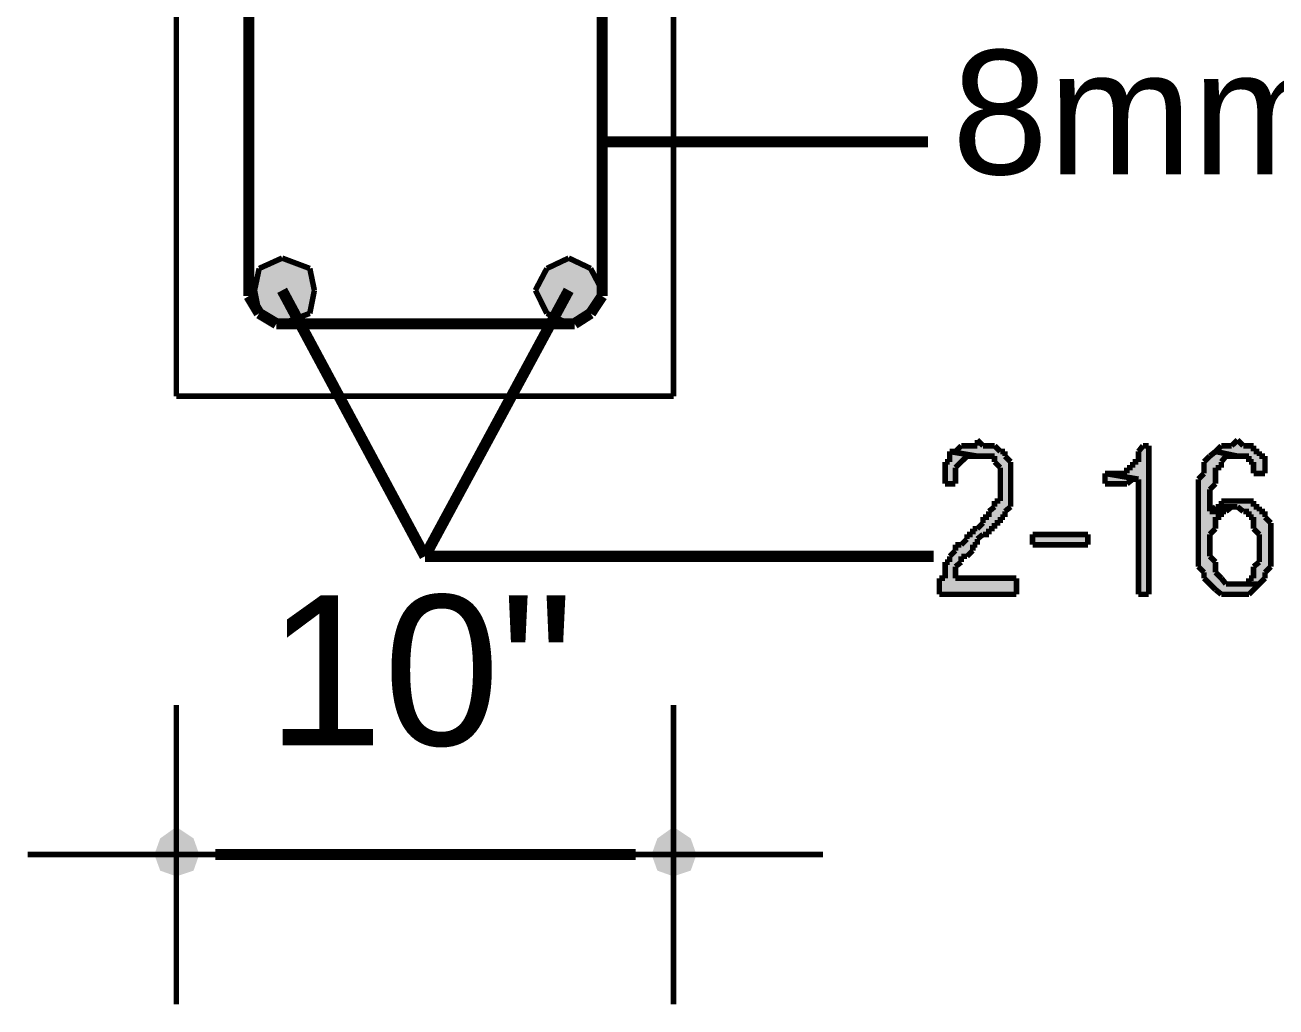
# Model space of a CAD drawing. Header units: millimetres. Extents: x 5 to 350, y 3 to 213.
# Drawn here: x 69.9 to 89.07, y 33.22 to 48.27 of the extents above; entities that cross this region are included whole.
import ezdxf

# ---------------------------------------------------------------- set-up
doc = ezdxf.new("R2010")
doc.units = ezdxf.units.MM
for name, color, linetype in [('H', 251, 'Continuous'), ('P', 255, 'Continuous'), ('T', 255, 'Continuous')]:
    doc.layers.add(name, color=color, linetype=linetype)
doc.styles.get("Standard").update_dxf_attribs({"font": 'arial.ttf'})

msp = doc.modelspace()

# ---------------------------------------------------------------- hatches: boundary and pattern name
at = {"layer": 'H', "linetype": 'Continuous'}
for points in [[(73.484, 44.538), (73.836, 44.697), (74.26, 44.538), (73.484, 44.538)], [(77.893, 44.538), (78.228, 44.697), (78.564, 44.538), (77.893, 44.538)], [(73.413, 44.203), (73.484, 44.538), (74.33, 44.203), (73.413, 44.203)], [(74.33, 44.203), (73.484, 44.538), (74.26, 44.538), (74.33, 44.203)], [(77.717, 44.203), (77.893, 44.538), (78.74, 44.203), (77.717, 44.203)], [(78.74, 44.203), (77.893, 44.538), (78.564, 44.538), (78.74, 44.203)], [(73.484, 43.85), (73.413, 44.203), (74.26, 43.85), (73.484, 43.85)], [(74.26, 43.85), (73.413, 44.203), (74.33, 44.203), (74.26, 43.85)], [(77.893, 43.85), (77.717, 44.203), (78.564, 43.85), (77.893, 43.85)], [(78.564, 43.85), (77.717, 44.203), (78.74, 44.203), (78.564, 43.85)], [(73.836, 43.692), (73.484, 43.85), (74.26, 43.85), (73.836, 43.692)], [(78.228, 43.692), (77.893, 43.85), (78.564, 43.85), (78.228, 43.692)], [(83.908, 39.546), (83.908, 39.793), (83.996, 39.793), (83.996, 40.04), (84.067, 40.04), (84.067, 40.128), (84.155, 40.217), (84.155, 40.305), (84.243, 40.305), (84.332, 40.393), (84.332, 40.464), (84.42, 40.464), (84.42, 40.552), (84.49, 40.552), (84.578, 40.64), (84.578, 40.728), (84.667, 40.728), (84.667, 40.816), (84.755, 40.887), (84.755, 40.975), (84.843, 40.975), (84.843, 41.487), (84.755, 41.575), (84.755, 41.663), (84.49, 41.663), (84.067, 41.734), (84.155, 41.734), (84.243, 41.822), (84.49, 41.822), (84.49, 41.91), (84.578, 41.822), (84.755, 41.822), (84.843, 41.734), (84.914, 41.734), (84.914, 41.663), (85.002, 41.575), (85.002, 40.887), (84.914, 40.816), (84.914, 40.728), (84.843, 40.728), (84.843, 40.64), (84.755, 40.64), (84.755, 40.552), (84.667, 40.552), (84.667, 40.464), (84.578, 40.464), (84.49, 40.393), (84.49, 40.305), (84.42, 40.305), (84.42, 40.217), (84.332, 40.128), (84.243, 40.128), (84.243, 40.04), (84.155, 39.97), (84.155, 39.793), (85.09, 39.793), (85.09, 39.546), (83.908, 39.546)], [(86.96, 39.546), (86.96, 41.31), (86.448, 41.398), (86.783, 41.398), (86.783, 41.487), (86.872, 41.487), (86.872, 41.575), (86.96, 41.575), (86.96, 41.734), (87.03, 41.822), (87.118, 41.822), (87.118, 39.546), (86.96, 39.546)], [(88.724, 41.398), (88.724, 41.575), (88.653, 41.575), (88.653, 41.663), (88.477, 41.663), (88.142, 41.734), (88.23, 41.822), (88.388, 41.822), (88.477, 41.91), (88.565, 41.822), (88.724, 41.822), (88.724, 41.734), (88.812, 41.734), (88.812, 41.663), (88.9, 41.663), (88.9, 41.398), (88.724, 41.398)], [(83.996, 41.24), (83.996, 41.575), (84.067, 41.575), (84.067, 41.734), (84.49, 41.663), (84.332, 41.663), (84.155, 41.487), (84.155, 41.24), (83.996, 41.24)], [(88.23, 39.546), (87.965, 39.793), (87.965, 39.882), (87.877, 39.97), (87.877, 41.31), (87.965, 41.398), (87.965, 41.575), (88.142, 41.734), (88.477, 41.663), (88.3, 41.663), (88.23, 41.575), (88.23, 41.487), (88.142, 41.487), (88.142, 41.24), (88.053, 41.152), (88.053, 40.816), (88.23, 40.816), (88.23, 40.728), (88.142, 40.728), (88.142, 40.552), (88.053, 40.464), (88.053, 40.128), (88.142, 40.04), (88.142, 39.882), (88.3, 39.705), (88.812, 39.705), (88.653, 39.546), (88.23, 39.546)], [(86.448, 41.24), (86.448, 41.398), (86.96, 41.31), (86.872, 41.31), (86.783, 41.24), (86.448, 41.24)], [(88.053, 40.816), (88.142, 40.887), (88.388, 40.887), (88.3, 40.816), (88.053, 40.816)], [(88.653, 39.705), (88.653, 39.793), (88.724, 39.793), (88.724, 39.97), (88.812, 40.04), (88.812, 40.464), (88.724, 40.552), (88.724, 40.728), (88.653, 40.728), (88.653, 40.816), (88.565, 40.816), (88.477, 40.887), (88.23, 40.887), (88.23, 40.975), (88.724, 40.975), (88.724, 40.887), (88.812, 40.887), (88.812, 40.816), (88.9, 40.816), (88.9, 40.728), (88.988, 40.64), (88.988, 39.97), (88.9, 39.882), (88.9, 39.793), (88.812, 39.705), (88.653, 39.705)], [(85.337, 40.305), (85.337, 40.464), (86.184, 40.464), (86.184, 40.305), (85.337, 40.305)], [(72.214, 35.56), (71.967, 35.807), (72.214, 35.983), (72.214, 35.56)], [(72.214, 35.56), (72.214, 35.983), (72.478, 35.807), (72.214, 35.56)], [(79.834, 35.56), (79.587, 35.807), (79.834, 35.983), (79.834, 35.56)], [(79.834, 35.56), (79.834, 35.983), (80.098, 35.807), (79.834, 35.56)], [(71.878, 35.56), (71.967, 35.807), (72.214, 35.56), (71.878, 35.56)], [(72.214, 35.56), (72.478, 35.807), (72.566, 35.56), (72.214, 35.56)], [(79.498, 35.56), (79.587, 35.807), (79.834, 35.56), (79.498, 35.56)], [(79.834, 35.56), (80.098, 35.807), (80.186, 35.56), (79.834, 35.56)], [(71.967, 35.313), (71.878, 35.56), (72.214, 35.56), (71.967, 35.313)], [(72.214, 35.225), (71.967, 35.313), (72.214, 35.56), (72.214, 35.225)], [(72.214, 35.225), (72.214, 35.56), (72.478, 35.313), (72.214, 35.225)], [(72.478, 35.313), (72.214, 35.56), (72.566, 35.56), (72.478, 35.313)], [(79.587, 35.313), (79.498, 35.56), (79.834, 35.56), (79.587, 35.313)], [(79.834, 35.225), (79.587, 35.313), (79.834, 35.56), (79.834, 35.225)], [(79.834, 35.225), (79.834, 35.56), (80.098, 35.313), (79.834, 35.225)], [(80.098, 35.313), (79.834, 35.56), (80.186, 35.56), (80.098, 35.313)]]:
    msp.add_hatch(color=256, dxfattribs=at).paths.add_polyline_path(points)

# ---------------------------------------------------------------- linework, layer by layer
at = {"layer": 'P'}
for points, const_width in [([(73.325, 56.303), (73.325, 44.115)], 0.169), ([(78.74, 44.115), (78.74, 56.303)], 0.169), ([(72.214, 54.01), (72.214, 42.58)], 0.085), ([(79.834, 42.58), (79.834, 54.01)], 0.085), ([(78.74, 46.478), (83.732, 46.478)], 0.169), ([(73.836, 44.697), (73.484, 44.538)], 0.085), ([(74.26, 44.538), (73.836, 44.697)], 0.085), ([(78.228, 44.697), (77.893, 44.538)], 0.085), ([(78.564, 44.538), (78.228, 44.697)], 0.085), ([(73.484, 44.538), (73.413, 44.203)], 0.085), ([(74.33, 44.203), (74.26, 44.538)], 0.085), ([(77.893, 44.538), (77.717, 44.203)], 0.085), ([(78.74, 44.203), (78.564, 44.538)], 0.085), ([(73.836, 44.203), (76.024, 40.128)], 0.169), ([(76.024, 40.128), (78.228, 44.203)], 0.169), ([(73.325, 44.115), (73.484, 43.85)], 0.169), ([(73.413, 44.203), (73.484, 43.85)], 0.085), ([(74.26, 43.85), (74.33, 44.203)], 0.085), ([(74.33, 44.203), (74.33, 44.203)], 0.085), ([(77.717, 44.203), (77.893, 43.85)], 0.085), ([(78.564, 43.85), (78.74, 44.115)], 0.169), ([(78.564, 43.85), (78.74, 44.203)], 0.085), ([(78.74, 44.203), (78.74, 44.203)], 0.085), ([(73.484, 43.85), (73.748, 43.692)], 0.169), ([(78.317, 43.692), (78.564, 43.85)], 0.169), ([(73.484, 43.85), (73.836, 43.692)], 0.085), ([(73.748, 43.692), (78.317, 43.692)], 0.169), ([(73.748, 43.692), (78.317, 43.692)], 0.085), ([(73.836, 43.692), (74.26, 43.85)], 0.085), ([(77.893, 43.85), (78.228, 43.692)], 0.085), ([(78.228, 43.692), (78.564, 43.85)], 0.085), ([(72.214, 42.58), (79.834, 42.58)], 0.085), ([(84.243, 41.822), (84.155, 41.734)], 0.085), ([(84.332, 41.822), (84.243, 41.822)], 0.085), ([(84.42, 41.822), (84.332, 41.822)], 0.085), ([(84.49, 41.822), (84.42, 41.822)], 0.085), ([(84.49, 41.91), (84.49, 41.822)], 0.085), ([(84.578, 41.822), (84.49, 41.91)], 0.085), ([(84.667, 41.822), (84.578, 41.822)], 0.085), ([(84.578, 41.822), (84.578, 41.822)], 0.085), ([(84.755, 41.822), (84.667, 41.822)], 0.085), ([(84.843, 41.734), (84.755, 41.822)], 0.085), ([(87.03, 41.822), (86.96, 41.734)], 0.085), ([(87.118, 41.822), (87.03, 41.822)], 0.085), ([(87.118, 39.546), (87.118, 41.822)], 0.085), ([(88.23, 41.822), (88.142, 41.734)], 0.085), ([(88.3, 41.822), (88.23, 41.822)], 0.085), ([(88.388, 41.822), (88.3, 41.822)], 0.085), ([(88.477, 41.91), (88.388, 41.822)], 0.085), ([(88.565, 41.822), (88.477, 41.91)], 0.085), ([(88.653, 41.822), (88.565, 41.822)], 0.085), ([(88.565, 41.822), (88.565, 41.822)], 0.085), ([(88.724, 41.822), (88.653, 41.822)], 0.085), ([(88.724, 41.734), (88.724, 41.822)], 0.085), ([(84.067, 41.575), (83.996, 41.575)], 0.085), ([(83.996, 41.575), (83.996, 41.487)], 0.085), ([(84.067, 41.734), (84.067, 41.663)], 0.085), ([(84.49, 41.663), (84.067, 41.734)], 0.085), ([(84.155, 41.734), (84.067, 41.734)], 0.085), ([(84.067, 41.734), (84.49, 41.663)], 0.085), ([(84.067, 41.663), (84.067, 41.575)], 0.085), ([(84.155, 41.487), (84.243, 41.575)], 0.085), ([(84.243, 41.575), (84.332, 41.663)], 0.085), ([(84.332, 41.663), (84.42, 41.663)], 0.085), ([(84.42, 41.663), (84.49, 41.663)], 0.085), ([(84.49, 41.663), (84.578, 41.663)], 0.085), ([(84.578, 41.663), (84.667, 41.663)], 0.085), ([(84.667, 41.663), (84.755, 41.663)], 0.085), ([(84.755, 41.663), (84.755, 41.575)], 0.085), ([(84.755, 41.575), (84.843, 41.487)], 0.085), ([(84.914, 41.734), (84.843, 41.734)], 0.085), ([(84.914, 41.663), (84.914, 41.734)], 0.085), ([(85.002, 41.575), (84.914, 41.663)], 0.085), ([(85.002, 41.487), (85.002, 41.575)], 0.085), ([(86.96, 41.575), (86.872, 41.575)], 0.085), ([(86.872, 41.575), (86.872, 41.487)], 0.085), ([(86.96, 41.734), (86.96, 41.663)], 0.085), ([(86.96, 41.663), (86.96, 41.575)], 0.085), ([(88.053, 41.663), (87.965, 41.575)], 0.085), ([(87.965, 41.575), (87.965, 41.487)], 0.085), ([(88.142, 41.734), (88.053, 41.663)], 0.085), ([(88.477, 41.663), (88.142, 41.734)], 0.085), ([(88.142, 41.734), (88.477, 41.663)], 0.085), ([(88.23, 41.575), (88.3, 41.663)], 0.085), ([(88.23, 41.487), (88.23, 41.575)], 0.085), ([(88.3, 41.663), (88.388, 41.663)], 0.085), ([(88.388, 41.663), (88.477, 41.663)], 0.085), ([(88.477, 41.663), (88.565, 41.663)], 0.085), ([(88.565, 41.663), (88.653, 41.663)], 0.085), ([(88.653, 41.663), (88.653, 41.575)], 0.085), ([(88.653, 41.575), (88.724, 41.575)], 0.085), ([(88.812, 41.734), (88.724, 41.734)], 0.085), ([(88.724, 41.575), (88.724, 41.487)], 0.085), ([(88.812, 41.663), (88.812, 41.734)], 0.085), ([(88.9, 41.663), (88.812, 41.663)], 0.085), ([(88.9, 41.575), (88.9, 41.663)], 0.085), ([(88.9, 41.487), (88.9, 41.575)], 0.085), ([(83.996, 41.487), (83.996, 41.398)], 0.085), ([(83.996, 41.398), (83.996, 41.31)], 0.085), ([(84.155, 41.398), (84.155, 41.487)], 0.085), ([(84.155, 41.31), (84.155, 41.398)], 0.085), ([(84.843, 41.487), (84.843, 41.398)], 0.085), ([(84.843, 41.398), (84.843, 41.31)], 0.085), ([(85.002, 41.398), (85.002, 41.487)], 0.085), ([(85.002, 41.31), (85.002, 41.398)], 0.085), ([(86.448, 41.398), (86.448, 41.24)], 0.085), ([(86.96, 41.31), (86.448, 41.398)], 0.085), ([(86.536, 41.398), (86.448, 41.398)], 0.085), ([(86.448, 41.398), (86.96, 41.31)], 0.085), ([(86.607, 41.398), (86.536, 41.398)], 0.085), ([(86.695, 41.398), (86.607, 41.398)], 0.085), ([(86.783, 41.398), (86.695, 41.398)], 0.085), ([(86.872, 41.487), (86.783, 41.487)], 0.085), ([(86.783, 41.487), (86.783, 41.398)], 0.085), ([(87.965, 41.398), (87.877, 41.31)], 0.085), ([(87.965, 41.487), (87.965, 41.398)], 0.085), ([(88.142, 41.398), (88.142, 41.487)], 0.085), ([(88.142, 41.487), (88.23, 41.487)], 0.085), ([(88.142, 41.31), (88.142, 41.398)], 0.085), ([(88.724, 41.487), (88.724, 41.398)], 0.085), ([(88.724, 41.398), (88.9, 41.398)], 0.085), ([(88.9, 41.398), (88.9, 41.487)], 0.085), ([(83.996, 41.31), (83.996, 41.24)], 0.085), ([(83.996, 41.24), (84.155, 41.24)], 0.085), ([(84.155, 41.24), (84.155, 41.31)], 0.085), ([(84.843, 41.31), (84.843, 41.24)], 0.085), ([(84.843, 41.24), (84.843, 41.152)], 0.085), ([(85.002, 41.24), (85.002, 41.31)], 0.085), ([(85.002, 41.152), (85.002, 41.24)], 0.085), ([(86.448, 41.24), (86.536, 41.24)], 0.085), ([(86.536, 41.24), (86.607, 41.24)], 0.085), ([(86.607, 41.24), (86.695, 41.24)], 0.085), ([(86.695, 41.24), (86.783, 41.24)], 0.085), ([(86.783, 41.24), (86.872, 41.31)], 0.085), ([(86.872, 41.31), (86.96, 41.31)], 0.085), ([(86.96, 41.31), (86.96, 39.546)], 0.085), ([(87.877, 41.31), (87.877, 41.24)], 0.085), ([(87.877, 41.24), (87.877, 41.152)], 0.085), ([(88.053, 41.152), (88.142, 41.24)], 0.085), ([(88.142, 41.24), (88.142, 41.31)], 0.085), ([(84.843, 41.152), (84.843, 41.063)], 0.085), ([(84.843, 41.063), (84.843, 40.975)], 0.085), ([(85.002, 41.063), (85.002, 41.152)], 0.085), ([(85.002, 40.975), (85.002, 41.063)], 0.085), ([(87.877, 41.152), (87.877, 41.063)], 0.085), ([(87.877, 41.063), (87.877, 40.975)], 0.085), ([(88.053, 41.063), (88.053, 41.152)], 0.085), ([(88.053, 40.975), (88.053, 41.063)], 0.085), ([(84.755, 40.887), (84.667, 40.816)], 0.085), ([(84.667, 40.816), (84.667, 40.728)], 0.085), ([(84.843, 40.975), (84.755, 40.975)], 0.085), ([(84.755, 40.975), (84.755, 40.887)], 0.085), ([(84.914, 40.816), (85.002, 40.887)], 0.085), ([(84.914, 40.728), (84.914, 40.816)], 0.085), ([(85.002, 40.887), (85.002, 40.975)], 0.085), ([(87.877, 40.975), (87.877, 40.887)], 0.085), ([(87.877, 40.887), (87.877, 40.816)], 0.085), ([(87.877, 40.816), (87.877, 40.728)], 0.085), ([(88.053, 40.887), (88.053, 40.975)], 0.085), ([(88.142, 40.887), (88.053, 40.816)], 0.085), ([(88.053, 40.816), (88.053, 40.887)], 0.085), ([(88.053, 40.816), (88.23, 40.816)], 0.085), ([(88.23, 40.816), (88.053, 40.816)], 0.085), ([(88.477, 40.887), (88.142, 40.887)], 0.085), ([(88.23, 40.887), (88.142, 40.887)], 0.085), ([(88.142, 40.887), (88.477, 40.887)], 0.085), ([(88.3, 40.975), (88.23, 40.975)], 0.085), ([(88.23, 40.975), (88.23, 40.887)], 0.085), ([(88.23, 40.816), (88.3, 40.816)], 0.085), ([(88.23, 40.728), (88.23, 40.816)], 0.085), ([(88.388, 40.975), (88.3, 40.975)], 0.085), ([(88.3, 40.816), (88.388, 40.887)], 0.085), ([(88.477, 40.975), (88.388, 40.975)], 0.085), ([(88.388, 40.887), (88.477, 40.887)], 0.085), ([(88.565, 40.975), (88.477, 40.975)], 0.085), ([(88.477, 40.887), (88.565, 40.816)], 0.085), ([(88.653, 40.975), (88.565, 40.975)], 0.085), ([(88.565, 40.975), (88.565, 40.975)], 0.085), ([(88.565, 40.816), (88.653, 40.816)], 0.085), ([(88.724, 40.975), (88.653, 40.975)], 0.085), ([(88.653, 40.816), (88.653, 40.728)], 0.085), ([(88.724, 40.887), (88.724, 40.975)], 0.085), ([(88.812, 40.887), (88.724, 40.887)], 0.085), ([(88.812, 40.816), (88.812, 40.887)], 0.085), ([(88.9, 40.816), (88.812, 40.816)], 0.085), ([(88.9, 40.728), (88.9, 40.816)], 0.085), ([(84.578, 40.64), (84.49, 40.552)], 0.085), ([(84.667, 40.728), (84.578, 40.728)], 0.085), ([(84.578, 40.728), (84.578, 40.64)], 0.085), ([(84.755, 40.552), (84.755, 40.64)], 0.085), ([(84.755, 40.64), (84.843, 40.64)], 0.085), ([(84.843, 40.64), (84.843, 40.728)], 0.085), ([(84.843, 40.728), (84.914, 40.728)], 0.085), ([(87.877, 40.728), (87.877, 40.64)], 0.085), ([(87.877, 40.64), (87.877, 40.552)], 0.085), ([(88.142, 40.64), (88.142, 40.728)], 0.085), ([(88.142, 40.728), (88.23, 40.728)], 0.085), ([(88.142, 40.552), (88.142, 40.64)], 0.085), ([(88.653, 40.728), (88.724, 40.728)], 0.085), ([(88.724, 40.728), (88.724, 40.64)], 0.085), ([(88.724, 40.64), (88.724, 40.552)], 0.085), ([(88.988, 40.64), (88.9, 40.728)], 0.085), ([(88.988, 40.552), (88.988, 40.64)], 0.085), ([(84.42, 40.464), (84.332, 40.464)], 0.085), ([(84.332, 40.464), (84.332, 40.393)], 0.085), ([(84.49, 40.552), (84.42, 40.552)], 0.085), ([(84.42, 40.552), (84.42, 40.464)], 0.085), ([(84.49, 40.393), (84.578, 40.464)], 0.085), ([(84.578, 40.464), (84.667, 40.464)], 0.085), ([(84.667, 40.464), (84.667, 40.552)], 0.085), ([(84.667, 40.552), (84.755, 40.552)], 0.085), ([(85.337, 40.305), (85.337, 40.464)], 0.085), ([(85.337, 40.464), (86.184, 40.464)], 0.085), ([(86.184, 40.464), (86.184, 40.305)], 0.085), ([(87.877, 40.552), (87.877, 40.464)], 0.085), ([(87.877, 40.464), (87.877, 40.393)], 0.085), ([(88.053, 40.464), (88.142, 40.552)], 0.085), ([(88.053, 40.393), (88.053, 40.464)], 0.085), ([(88.724, 40.552), (88.812, 40.464)], 0.085), ([(88.812, 40.464), (88.812, 40.393)], 0.085), ([(88.988, 40.464), (88.988, 40.552)], 0.085), ([(88.988, 40.393), (88.988, 40.464)], 0.085), ([(84.243, 40.305), (84.155, 40.305)], 0.085), ([(84.155, 40.305), (84.155, 40.217)], 0.085), ([(84.332, 40.393), (84.243, 40.305)], 0.085), ([(84.42, 40.217), (84.42, 40.305)], 0.085), ([(84.42, 40.305), (84.49, 40.305)], 0.085), ([(84.49, 40.305), (84.49, 40.393)], 0.085), ([(86.184, 40.305), (85.337, 40.305)], 0.085), ([(85.337, 40.305), (85.337, 40.305)], 0.085), ([(87.877, 40.393), (87.877, 40.305)], 0.085), ([(87.877, 40.305), (87.877, 40.217)], 0.085), ([(88.053, 40.305), (88.053, 40.393)], 0.085), ([(88.053, 40.217), (88.053, 40.305)], 0.085), ([(88.812, 40.393), (88.812, 40.305)], 0.085), ([(88.812, 40.305), (88.812, 40.217)], 0.085), ([(88.988, 40.305), (88.988, 40.393)], 0.085), ([(88.988, 40.217), (88.988, 40.305)], 0.085), ([(76.024, 40.128), (83.82, 40.128)], 0.169), ([(84.067, 40.04), (83.996, 40.04)], 0.085), ([(83.996, 40.04), (83.996, 39.97)], 0.085), ([(84.155, 40.217), (84.067, 40.128)], 0.085), ([(84.067, 40.128), (84.067, 40.04)], 0.085), ([(84.155, 39.97), (84.243, 40.04)], 0.085), ([(84.243, 40.04), (84.243, 40.128)], 0.085), ([(84.243, 40.128), (84.332, 40.128)], 0.085), ([(84.332, 40.128), (84.42, 40.217)], 0.085), ([(87.877, 40.217), (87.877, 40.128)], 0.085), ([(87.877, 40.128), (87.877, 40.04)], 0.085), ([(87.877, 40.04), (87.877, 39.97)], 0.085), ([(88.053, 40.128), (88.053, 40.217)], 0.085), ([(88.142, 40.04), (88.053, 40.128)], 0.085), ([(88.142, 39.97), (88.142, 40.04)], 0.085), ([(88.812, 40.04), (88.724, 39.97)], 0.085), ([(88.812, 40.217), (88.812, 40.128)], 0.085), ([(88.812, 40.128), (88.812, 40.04)], 0.085), ([(88.988, 40.128), (88.988, 40.217)], 0.085), ([(88.988, 40.04), (88.988, 40.128)], 0.085), ([(88.988, 39.97), (88.988, 40.04)], 0.085), ([(83.996, 39.97), (83.996, 39.882)], 0.085), ([(83.996, 39.882), (83.996, 39.793)], 0.085), ([(84.155, 39.882), (84.155, 39.97)], 0.085), ([(84.155, 39.793), (84.155, 39.882)], 0.085), ([(87.877, 39.97), (87.965, 39.882)], 0.085), ([(87.965, 39.882), (87.965, 39.793)], 0.085), ([(88.142, 39.882), (88.142, 39.97)], 0.085), ([(88.23, 39.793), (88.142, 39.882)], 0.085), ([(88.724, 39.97), (88.724, 39.882)], 0.085), ([(88.724, 39.882), (88.724, 39.793)], 0.085), ([(88.9, 39.882), (88.988, 39.97)], 0.085), ([(88.9, 39.793), (88.9, 39.882)], 0.085), ([(83.996, 39.793), (83.908, 39.793)], 0.085), ([(83.908, 39.793), (83.908, 39.705)], 0.085), ([(83.908, 39.705), (83.908, 39.617)], 0.085), ([(85.09, 39.793), (84.155, 39.793)], 0.085), ([(85.09, 39.546), (85.09, 39.793)], 0.085), ([(87.965, 39.793), (88.053, 39.705)], 0.085), ([(88.053, 39.705), (88.142, 39.617)], 0.085), ([(88.3, 39.705), (88.23, 39.793)], 0.085), ([(88.388, 39.705), (88.3, 39.705)], 0.085), ([(88.477, 39.705), (88.388, 39.705)], 0.085), ([(88.565, 39.705), (88.477, 39.705)], 0.085), ([(88.477, 39.705), (88.812, 39.705)], 0.085), ([(88.812, 39.705), (88.477, 39.705)], 0.085), ([(88.653, 39.705), (88.565, 39.705)], 0.085), ([(88.724, 39.793), (88.653, 39.793)], 0.085), ([(88.653, 39.793), (88.653, 39.705)], 0.085), ([(88.724, 39.617), (88.812, 39.705)], 0.085), ([(88.812, 39.705), (88.9, 39.793)], 0.085), ([(83.908, 39.617), (83.908, 39.546)], 0.085), ([(83.908, 39.546), (85.09, 39.546)], 0.085), ([(86.96, 39.546), (87.118, 39.546)], 0.085), ([(88.142, 39.617), (88.23, 39.546)], 0.085), ([(88.23, 39.546), (88.3, 39.546)], 0.085), ([(88.3, 39.546), (88.388, 39.546)], 0.085), ([(88.388, 39.546), (88.477, 39.546)], 0.085), ([(88.477, 39.546), (88.565, 39.546)], 0.085), ([(88.565, 39.546), (88.653, 39.546)], 0.085), ([(88.653, 39.546), (88.724, 39.617)], 0.085), ([(72.214, 33.267), (72.214, 37.853)], 0.085), ([(79.834, 37.853), (79.834, 33.267)], 0.085), ([(74.507, 35.56), (69.938, 35.56)], 0.085), ([(72.813, 35.56), (79.252, 35.56)], 0.169), ([(77.558, 35.56), (82.127, 35.56)], 0.085)]:
    msp.add_lwpolyline(points, dxfattribs=dict(at, const_width=const_width))

# ---------------------------------------------------------------- texts
at = {"layer": 'T', "attachment_point": 7}
for s, insert, char_height in [('{\\fArial|b0|i0|c0|p18;8mmØ@ 5"c/c.}', (84.1, 45.6), 1.9), ('{\\fArial|b0|i0|c0|p18;10"}', (73.6, 37.2), 2.3)]:
    msp.add_mtext(s, dxfattribs=dict(at, insert=insert, char_height=char_height))

doc.saveas('drawing.dxf')
